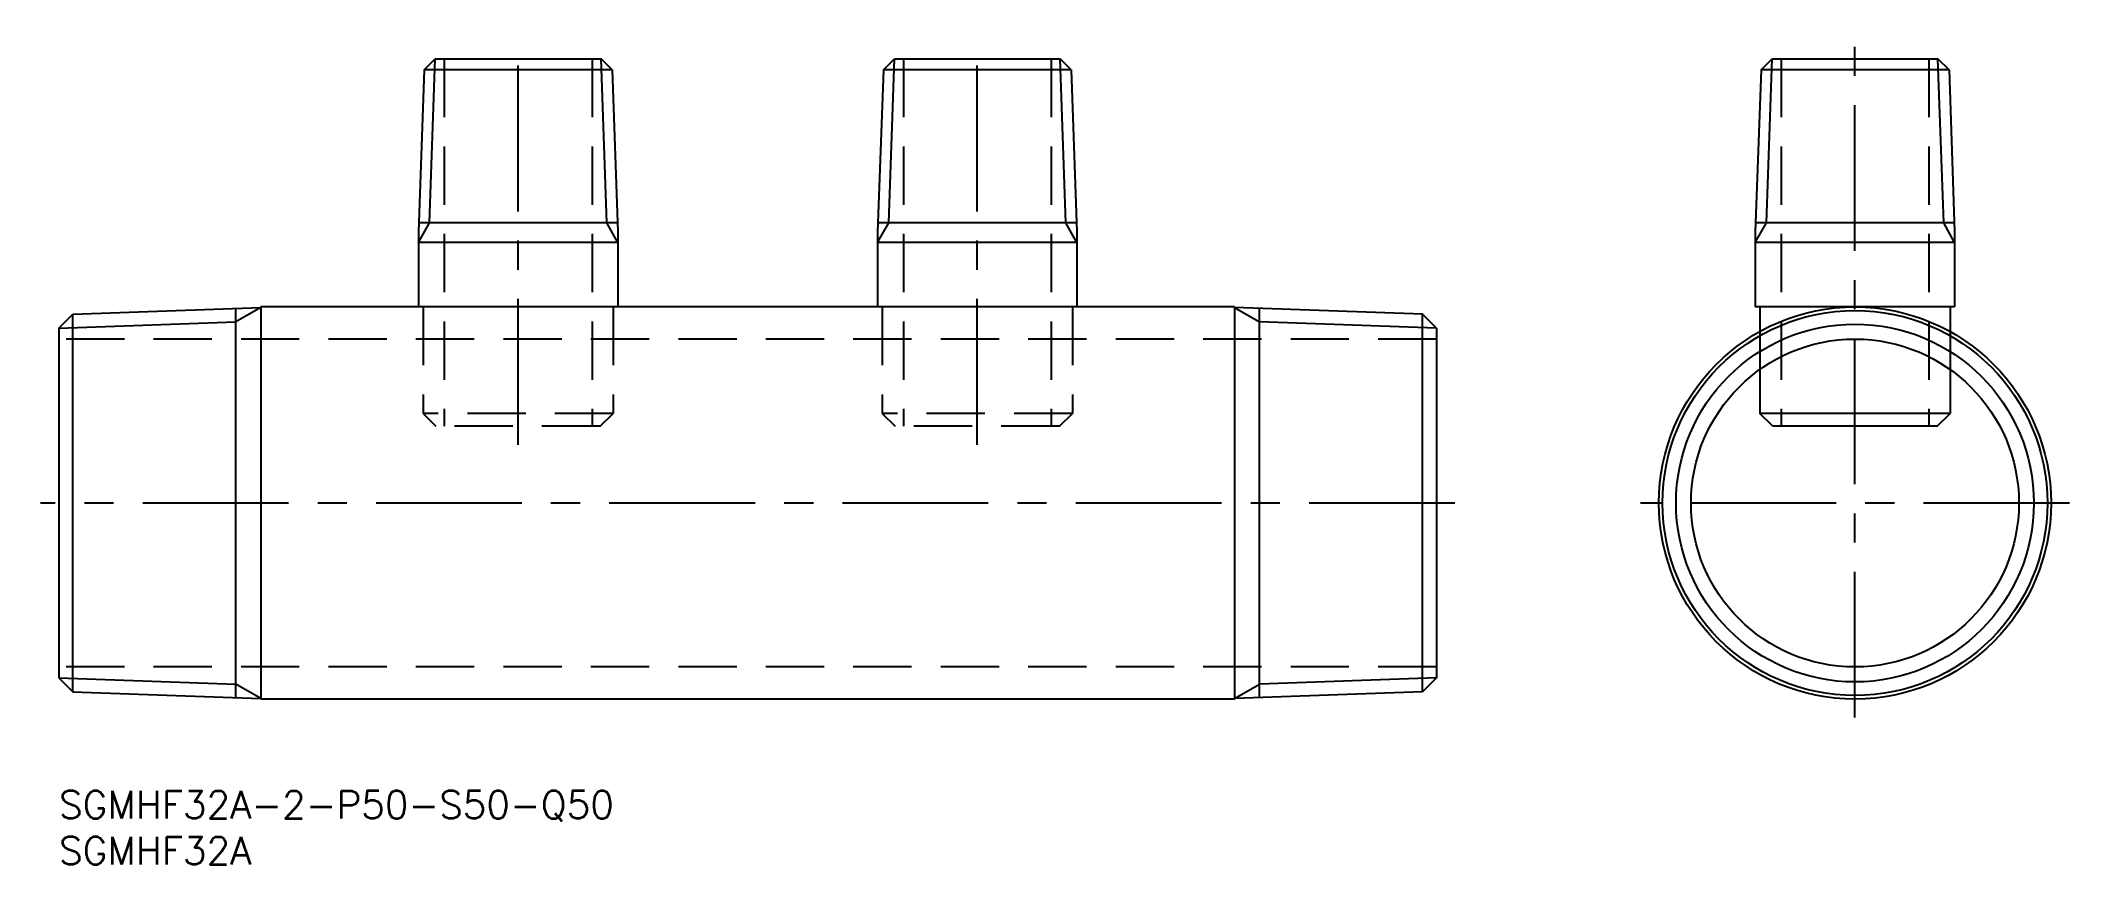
# Model space of a CAD drawing. Extents: x -2 to 219, y -8 to 82.
import ezdxf

# ---------------------------------------------------------------- set-up
doc = ezdxf.new("R2010")
doc.units = 0
doc.header["$LTSCALE"] = 0.5
doc.linetypes.add('CENTER', pattern=[50.8, 31.75, -6.35, 6.35, -6.35])
doc.linetypes.add('DASHED', pattern=[19.05, 12.7, -6.35])
for name, color, linetype in [('MSM_CENTER', 1, 'CENTER'), ('MSM_CONTINUOUS', 7, 'CONTINUOUS'), ('MSM_DASHED', 4, 'DASHED'), ('MSM_NARROW', 5, 'CONTINUOUS'), ('MSM_PART_NUMBER', 7, 'CONTINUOUS')]:
    doc.layers.add(name, color=color, linetype=linetype)
doc.styles.get("Standard").update_dxf_attribs({"font": 'txt.shx', "height": 3, "bigfont": 'bigfont.shx'})

# ---------------------------------------------------------------- blocks, each defined once
blk = doc.blocks.new('*U2')
at = {"layer": 'MSM_PART_NUMBER'}
blk.add_text('SGMHF32A-2-P50-S50-Q50', height=3, dxfattribs=at).set_placement((0, -3))
blk = doc.blocks.new('*U3')
at = {"layer": 'MSM_PART_NUMBER'}
blk.add_text('SGMHF32A', height=3, dxfattribs=at).set_placement((0, -8))

msp = doc.modelspace()

# ---------------------------------------------------------------- linework, layer by layer
at = {"layer": 'MSM_CENTER'}
for p, q in [((50, 37.7), (50, 81.7)), ((100, 37.7), (100, 81.7)), ((195.57, 8), (195.57, 81.7)), ((152, 31.35), (-2, 31.35)), ((218.92, 31.35), (172.22, 31.35))]:
    msp.add_line(p, q, dxfattribs=at)
at = {"layer": 'MSM_CONTINUOUS'}
for p, q in [((39.77, 78.5), (40.97, 79.7)), ((40.97, 79.7), (59.03, 79.7)), ((60.23, 78.5), (59.03, 79.7)), ((89.77, 78.5), (90.97, 79.7)), ((90.97, 79.7), (109.03, 79.7)), ((110.23, 78.5), (109.03, 79.7)), ((185.34, 78.5), (186.54, 79.7)), ((186.54, 79.7), (204.6, 79.7)), ((205.81, 78.5), (204.6, 79.7)), ((39.77, 78.5), (39.15, 60.87)), ((60.23, 78.5), (39.77, 78.5)), ((60.23, 78.5), (60.85, 60.87)), ((89.77, 78.5), (89.15, 60.87)), ((110.23, 78.5), (89.77, 78.5)), ((110.23, 78.5), (110.85, 60.87)), ((185.34, 78.5), (184.72, 60.87)), ((205.81, 78.5), (185.34, 78.5)), ((205.81, 78.5), (206.42, 60.87)), ((39.15, 60.87), (39.15, 52.7)), ((60.85, 59.7), (39.15, 59.7)), ((60.82, 61.84), (39.18, 61.84)), ((60.85, 60.87), (60.85, 52.7)), ((89.15, 60.87), (89.15, 52.7)), ((110.85, 59.7), (89.15, 59.7)), ((110.82, 61.84), (89.18, 61.84)), ((110.85, 60.87), (110.85, 52.7)), ((184.72, 60.87), (184.72, 52.7)), ((206.42, 59.7), (184.72, 59.7)), ((206.39, 61.84), (184.76, 61.84)), ((206.42, 60.87), (206.42, 52.7)), ((0, 50.38), (1.53, 51.92)), ((1.53, 51.92), (22, 52.63)), ((1.53, 10.78), (1.53, 51.92)), ((19.27, 10.17), (19.27, 52.53)), ((128, 52.7), (22, 52.7)), ((22, 52.7), (22, 10)), ((128, 52.7), (128, 10)), ((148.47, 51.92), (128, 52.63)), ((130.73, 10.17), (130.73, 52.53)), ((148.47, 10.78), (148.47, 51.92)), ((150, 50.38), (148.47, 51.92)), ((206.42, 52.7), (184.72, 52.7)), ((185.22, 52.7), (185.22, 50.02)), ((205.92, 52.7), (205.92, 50.02)), ((0, 50.38), (0, 12.32)), ((150, 50.38), (150, 12.32)), ((185.22, 45.89), (185.22, 41.1)), ((205.92, 45.89), (205.92, 41.1)), ((205.92, 41.1), (185.22, 41.1)), ((186.62, 39.7), (185.22, 41.1)), ((204.52, 39.7), (205.92, 41.1)), ((46.42, 39.7), (46.42, 39.7)), ((96.42, 39.7), (96.42, 39.7)), ((204.52, 39.7), (186.62, 39.7)), ((0, 12.32), (1.53, 10.78)), ((150, 12.32), (148.47, 10.78)), ((1.53, 10.78), (22, 10.07)), ((128, 10), (22, 10)), ((148.47, 10.78), (128, 10.07))]:
    msp.add_line(p, q, dxfattribs=at)
for radius in [21.35, 20.95, 17.85]:
    msp.add_circle((195.57, 31.35), radius, dxfattribs=at)
at = {"layer": 'MSM_DASHED'}
for p, q in [((41.95, 79.7), (41.95, 39.7)), ((58.05, 79.7), (58.05, 39.7)), ((91.95, 79.7), (91.95, 39.7)), ((108.05, 79.7), (108.05, 39.7)), ((187.52, 79.7), (187.52, 39.7)), ((203.62, 79.7), (203.62, 39.7)), ((39.65, 52.7), (39.65, 41.1)), ((60.35, 52.7), (60.35, 41.1)), ((89.65, 52.7), (89.65, 41.1)), ((110.35, 52.7), (110.35, 41.1)), ((150, 49.2), (0, 49.2)), ((185.22, 50.02), (185.22, 45.89)), ((205.92, 50.02), (205.92, 45.89)), ((60.35, 41.1), (39.65, 41.1)), ((39.65, 41.1), (41.05, 39.7)), ((58.95, 39.7), (60.35, 41.1)), ((89.65, 41.1), (91.05, 39.7)), ((110.35, 41.1), (89.65, 41.1)), ((108.95, 39.7), (110.35, 41.1)), ((58.95, 39.7), (41.05, 39.7)), ((108.95, 39.7), (91.05, 39.7)), ((150, 13.5), (0, 13.5))]:
    msp.add_line(p, q, dxfattribs=at)
at = {"layer": 'MSM_NARROW'}
for p, q in [((40.35, 61.84), (40.97, 79.7)), ((59.65, 61.84), (59.03, 79.7)), ((90.35, 61.84), (90.97, 79.7)), ((109.65, 61.84), (109.03, 79.7)), ((185.92, 61.84), (186.54, 79.7)), ((205.23, 61.84), (204.6, 79.7)), ((39.15, 59.7), (40.35, 61.84)), ((60.85, 59.7), (59.65, 61.84)), ((89.15, 59.7), (90.35, 61.84)), ((110.85, 59.7), (109.65, 61.84)), ((184.72, 59.7), (185.92, 61.84)), ((206.42, 59.7), (205.23, 61.84)), ((0, 50.38), (19.27, 51.06)), ((22, 52.63), (19.27, 51.06)), ((128, 52.63), (130.73, 51.06)), ((150, 50.38), (130.73, 51.06)), ((0, 12.32), (19.27, 11.64)), ((22, 10.07), (19.27, 11.64)), ((128, 10.07), (130.73, 11.64)), ((150, 12.32), (130.73, 11.64))]:
    msp.add_line(p, q, dxfattribs=at)
msp.add_circle((195.57, 31.35), 19.48, dxfattribs=at)

# ---------------------------------------------------------------- block references
at = {"layer": 'MSM_CONTINUOUS'}
for name in ['*U2', '*U3']:
    msp.add_blockref(name, (0, 0), dxfattribs=at)

doc.saveas('drawing.dxf')
